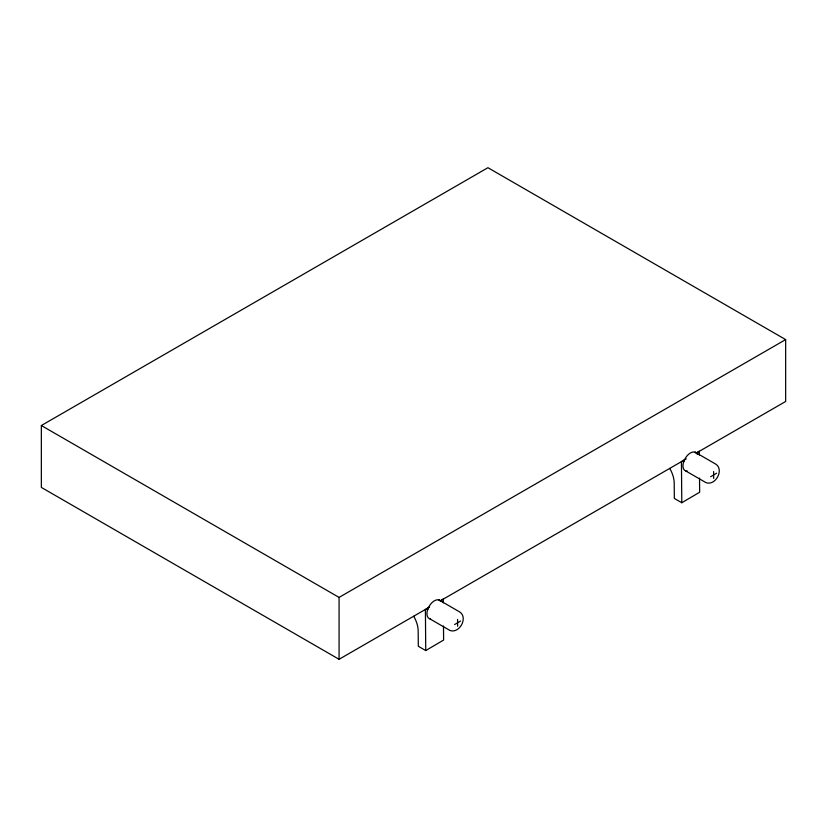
<?xml version="1.0" encoding="UTF-8"?>
<svg xmlns="http://www.w3.org/2000/svg" width="827" height="827" viewBox="0 0 827 827"><rect width="100%" height="100%" fill="white"/><g stroke="black" fill="none" stroke-linecap="round" stroke-linejoin="round"><path stroke-width="1.24" d="M427.538 609.944L428.531 607.442M683.578 462.117L684.57 459.616M685.81 470.976L706.051 482.668C715.768 486.111 724.679 469.105 715.272 463.844L695.021 452.162L696.375 452.979L699.301 451.18L699.332 455.026M428.407 607.742L425.398 609.52L425.75 650.57L443.613 640.046L443.489 625.936M684.446 459.926L681.438 461.693L681.789 502.744L699.652 492.23L699.528 478.12M454.623 624.55L460.577 621.046M710.662 476.724L716.616 473.22M429.502 607.09L339.07 659.295L41.35 487.413L41.35 425.533L487.93 167.705L785.65 339.587L785.65 401.467L696.334 453.031M41.35 425.533L339.07 597.414L785.65 339.587M440.667 600.64L686.286 458.84M681.789 502.744L674.346 498.443L674.212 483.051A21.047 12.033 59.5 0 0 669.756 468.444M429.771 618.803L450.012 630.484C459.729 633.937 468.64 616.921 459.233 611.67L438.982 599.978L440.336 600.805L443.262 599.006L443.293 602.852M425.75 650.57L418.307 646.269L418.173 630.877A21.047 12.033 59.5 0 0 413.717 616.26M713.608 471.555L713.67 478.399M457.569 619.382L457.631 626.215M339.07 597.414L339.07 659.295M430.567 618.978A10.524 6.078 -60 0 1 429.182 606.232A10.524 6.078 -60 0 1 440.874 601.446M687.475 471.163A10.524 6.078 -60 0 1 685.221 458.406A10.524 6.078 -60 0 1 697.326 454.395"/></g></svg>
